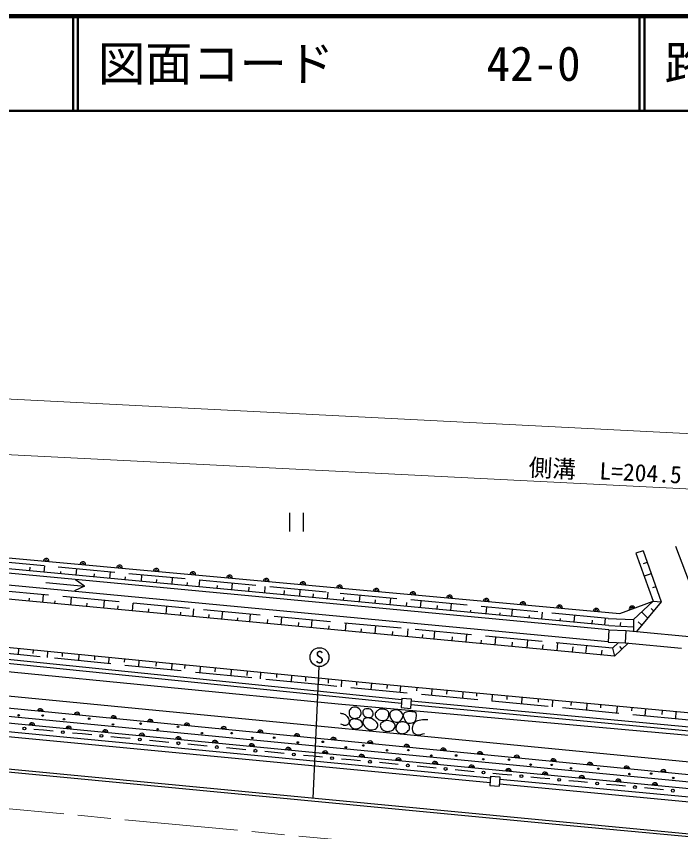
# Model space of a CAD drawing. Units: millimetres, scale not verified. Extents: x 40000 to 680000, y 20000 to 380000.
# Drawn here: x 111726 to 182099, y 293694 to 380000 of the extents above; entities that cross this region are included whole.
import ezdxf
from ezdxf.enums import TextEntityAlignment as Align

# ---------------------------------------------------------------- set-up
doc = ezdxf.new("R2010")
doc.units = ezdxf.units.MM
doc.header["$LTSCALE"] = 1000
doc.linetypes.add('CHAIN', pattern=[18.5, 12, -1.5, 3.5, -1.5])
doc.linetypes.add('DASHED', pattern=[7.5, 6, -1.5])
for name, color, linetype, lineweight in [('M-BGD', 7, 'Continuous', 25), ('M-BGD-EXST', 7, 'Continuous', 25), ('M-BMK', 2, 'CHAIN', 13), ('M-STR-HTXT', 7, 'Continuous', 13), ('M-TTL', 2, 'Continuous', 140), ('M-TTL-LINE', 7, 'Continuous', 50)]:
    doc.layers.add(name, color=color, linetype=linetype, lineweight=lineweight)
doc.layers.add('M-TTL-TXT', color=7, linetype='Continuous')
doc.styles.add('ＭＳ ゴシック', font='')
doc.styles.get('ＭＳ ゴシック').set_extended_font_data('MS Gothic')

msp = doc.modelspace()

# ---------------------------------------------------------------- linework, layer by layer
at = {"layer": 'M-BGD'}
for p, q in [((69570, 326425), (175649, 316802)), ((174498, 315516), (69480, 325414)), ((174474, 315068), (69440, 324967)), ((174422, 313779), (69324, 323684)), ((181553, 323919), (183276, 319355)), ((178108, 323417), (177348, 323166)), ((177348, 323166), (179171, 318089)), ((178108, 323417), (180047, 318014)), ((175076, 312278), (69191, 322197)), ((178545, 322198), (178108, 322054)), ((113152, 321680), (113118, 321301)), ((114717, 321828), (114655, 321156)), ((116422, 321244), (116399, 320992)), ((118110, 321512), (118048, 320836)), ((121655, 321182), (121593, 320502)), ((119982, 321002), (119951, 320657)), ((123252, 320687), (123221, 320349)), ((125000, 320871), (124937, 320187)), ((126570, 320397), (126537, 320036)), ((128248, 320569), (128185, 319881)), ((131117, 320302), (131054, 319611)), ((178975, 320999), (178216, 320749)), ((129815, 320058), (129785, 319730)), ((133012, 319767), (132981, 319429)), ((134578, 319980), (134514, 319284)), ((136354, 319573), (136312, 319115)), ((138067, 319656), (138003, 318956)), ((179472, 319614), (179100, 319492)), ((114589, 318774), (114513, 317951)), ((117544, 318497), (117469, 317674)), ((140106, 319208), (140065, 318761)), ((141771, 319311), (141707, 318607)), ((143178, 318872), (143142, 318471)), ((144712, 319037), (144647, 318329)), ((146381, 318484), (146352, 318169)), ((148107, 318722), (148042, 318010)), ((113100, 318429), (113069, 318087)), ((115812, 318138), (115784, 317832)), ((119203, 317896), (119168, 317515)), ((121037, 318170), (120962, 317347)), ((122473, 317606), (122436, 317209)), ((124061, 317886), (123986, 317064)), ((149747, 318241), (149711, 317852)), ((151356, 318419), (151290, 317703)), ((153041, 317951), (153003, 317542)), ((154574, 318120), (154508, 317400)), ((156310, 317636), (156273, 317234)), ((157796, 317820), (157730, 317096)), ((175649, 316802), (179171, 318089)), ((180047, 318014), (177409, 314868)), ((179171, 318089), (180047, 318014)), ((125742, 317267), (125709, 316903)), ((127637, 317551), (127562, 316729)), ((129109, 316928), (129077, 316587)), ((130483, 317285), (130408, 316462)), ((133553, 316997), (133478, 316175)), ((159837, 317159), (159813, 316900)), ((161528, 317473), (161461, 316745)), ((162934, 316867), (162910, 316608)), ((164235, 317221), (164168, 316490)), ((167433, 316924), (167366, 316188)), ((177954, 316949), (178602, 316291)), ((178968, 317324), (179238, 317049)), ((152554, 307650), (68652, 316197)), ((132136, 316685), (132101, 316304)), ((135139, 316346), (135109, 316022)), ((136487, 316722), (136412, 315900)), ((138336, 316153), (138297, 315723)), ((139821, 316410), (139746, 315587)), ((143017, 316110), (142942, 315288)), ((166053, 316573), (166030, 316314)), ((169326, 316264), (169302, 316006)), ((170837, 316607), (170769, 315868)), ((172731, 316086), (172694, 315686)), ((174090, 316304), (174022, 315561)), ((177098, 316146), (177113, 314895)), ((177606, 315916), (177974, 315542)), ((152520, 307251), (68616, 315799)), ((141605, 315838), (141567, 315417)), ((144826, 315499), (144791, 315115)), ((146619, 315773), (146544, 314951)), ((148241, 315184), (148206, 314795)), ((149774, 315477), (149699, 314655)), ((153195, 315157), (153120, 314334)), ((174474, 315068), (174406, 313770)), ((174474, 315068), (176272, 314973)), ((174498, 315516), (177107, 315392)), ((175709, 315844), (175669, 315406)), ((145818, 307187), (68522, 314743)), ((151584, 314869), (151548, 314482)), ((154768, 314582), (154732, 314183)), ((156011, 314893), (155936, 314071)), ((157880, 314312), (157842, 313892)), ((159410, 314575), (159335, 313752)), ((162499, 314285), (162424, 313463)), ((176272, 314973), (176203, 313675)), ((176272, 314973), (177409, 314868)), ((160956, 313973), (160922, 313603)), ((164250, 313755), (164208, 313296)), ((165871, 313969), (165796, 313147)), ((167481, 313474), (167437, 312993)), ((169042, 313672), (168967, 312850)), ((172105, 313385), (172029, 312563)), ((174406, 313770), (176203, 313675)), ((175076, 312278), (176542, 313644)), ((175608, 313295), (175856, 313005)), ((111966, 313080), (111929, 312425)), ((113505, 312928), (113485, 312569)), ((115015, 312780), (114978, 312122)), ((116600, 312624), (116579, 312246)), ((118337, 312453), (118301, 311792)), ((170662, 313264), (170610, 312696)), ((173730, 312893), (173685, 312408)), ((174882, 313125), (175076, 312278)), ((251476, 294404), (68291, 312171)), ((120018, 312287), (119995, 311877)), ((121537, 312138), (121500, 311474)), ((123176, 311976), (123158, 311646)), ((124694, 311827), (124656, 311161)), ((126530, 311646), (126505, 311207)), ((128215, 311480), (128178, 310811)), ((129573, 311347), (129553, 310976)), ((131218, 311185), (131181, 310513)), ((132785, 311031), (132762, 310607)), ((134492, 310862), (134455, 310187)), ((283686, 289238), (68098, 310019)), ((136182, 310696), (136155, 310214)), ((137598, 310557), (137561, 309879)), ((139293, 310390), (139272, 310007)), ((140883, 310233), (140845, 309553)), ((142367, 310087), (142342, 309637)), ((143731, 309953), (143693, 309270)), ((144767, 309851), (144743, 309429)), ((282943, 288626), (68032, 309290)), ((146169, 309713), (146131, 309035)), ((147764, 309545), (147744, 309199)), ((149332, 309399), (149295, 308732)), ((150998, 309244), (150976, 308852)), ((152405, 309113), (152367, 308437)), ((154136, 308952), (154116, 308598)), ((155741, 308803), (155703, 308118)), ((157324, 308656), (157302, 308252)), ((159033, 308497), (158994, 307803)), ((160482, 308362), (160464, 308044)), ((162130, 308209), (162091, 307506)), ((152569, 307826), (152484, 306830)), ((152569, 307826), (153565, 307742)), ((153565, 307742), (153481, 306746)), ((287270, 294879), (153547, 307527)), ((163695, 308064), (163673, 307675)), ((165262, 307918), (165223, 307206)), ((167018, 307755), (166998, 307398)), ((168522, 307615), (168482, 306894)), ((170482, 307432), (170461, 307052)), ((172164, 307276), (172123, 306545)), ((202366, 302166), (145818, 307187)), ((152484, 306830), (153481, 306746)), ((287233, 294481), (153513, 307128)), ((173619, 307141), (173600, 306798)), ((175353, 306980), (175311, 306240)), ((176920, 306834), (176901, 306498)), ((178354, 306700), (178312, 305952)), ((180134, 306535), (180110, 306105)), ((181575, 306401), (181533, 305644)), ((161943, 299361), (104365, 304869)), ((67571, 304155), (168493, 294533)), ((67598, 304454), (168521, 294832)), ((161900, 298863), (104322, 304371)), ((114619, 304428), (113600, 304526)), ((115639, 304330), (114619, 304428)), ((118697, 304035), (117678, 304133)), ((119717, 303936), (118697, 304035)), ((122775, 303641), (121756, 303740)), ((123795, 303543), (122775, 303641)), ((126853, 303248), (125834, 303347)), ((127873, 303150), (126853, 303248)), ((130931, 302855), (129912, 302953)), ((131950, 302757), (130931, 302855)), ((135009, 302462), (133989, 302560)), ((136028, 302363), (135009, 302462)), ((139087, 302068), (138067, 302167)), ((140106, 301970), (139087, 302068)), ((143165, 301675), (142145, 301773)), ((144167, 301579), (143165, 301675)), ((147175, 301292), (146173, 301388)), ((148178, 301196), (147175, 301292)), ((151186, 300909), (150183, 301005)), ((152189, 300813), (151186, 300909)), ((155197, 300526), (154194, 300622)), ((156199, 300430), (155197, 300526)), ((159207, 300143), (158205, 300239)), ((160210, 300047), (159207, 300143)), ((161962, 299588), (161877, 298592)), ((161962, 299588), (162958, 299504)), ((163218, 299760), (162215, 299856)), ((162958, 299504), (162874, 298507)), ((164220, 299665), (163218, 299760)), ((262820, 289356), (162891, 298714)), ((262844, 289855), (162934, 299212)), ((167228, 299377), (166226, 299473)), ((168231, 299282), (167228, 299377)), ((171239, 298994), (170236, 299090)), ((172242, 298899), (171239, 298994)), ((175250, 298611), (174247, 298707)), ((161877, 298592), (162874, 298507)), ((176252, 298516), (175250, 298611)), ((179260, 298228), (178258, 298324)), ((180263, 298133), (179260, 298228)), ((168493, 294533), (267182, 285267)), ((168521, 294832), (267210, 285566))]:
    msp.add_line(p, q, dxfattribs=at)
at = {"layer": 'M-BGD', "linetype": 'DASHED'}
for p, q in [((174422, 316274), (69535, 326031)), ((174882, 313125), (69265, 323020)), ((179171, 318089), (177098, 316146)), ((174422, 316274), (177098, 316146)), ((177409, 314868), (184886, 314176)), ((174882, 313125), (175511, 313712)), ((176203, 313675), (187514, 312628))]:
    msp.add_line(p, q, dxfattribs=at)
at = {"layer": 'M-BGD'}
for points in [[(286106, 296681), (149798, 309356), (68754, 317334)], [(284609, 290196), (222658, 295823), (68178, 310919)]]:
    msp.add_lwpolyline(points, dxfattribs=at)
at = {"layer": 'M-BGD', "linetype": 'DASHED'}
msp.add_lwpolyline([(287524, 295492), (144124, 309227), (68699, 316719)], dxfattribs=at)
at = {"layer": 'M-BGD'}
for centre, radius in [((111970, 306011), 80), ((114523, 305988), 80), ((116777, 305597), 80), ((119445, 305666), 80), ((112580, 304625), 150), ((121975, 305045), 80), ((124896, 305137), 80), ((128852, 304792), 80), ((116658, 304231), 150), ((120736, 303838), 150), ((126690, 304539), 80), ((131382, 304125), 80), ((134533, 304125), 80), ((124814, 303445), 150), ((128892, 303052), 150), ((136718, 303619), 80), ((139041, 303642), 80), ((141548, 303136), 80), ((144193, 303205), 80), ((132970, 302658), 150), ((137048, 302265), 150), ((146631, 302630), 80), ((148471, 302814), 80), ((151001, 302308), 80), ((153255, 302331), 80), ((141126, 301872), 150), ((145170, 301484), 150), ((149181, 301101), 150), ((155693, 301733), 80), ((158315, 301756), 80), ((161190, 301365), 80), ((163904, 301319), 80), ((153191, 300718), 150), ((157202, 300335), 150), ((166204, 300790), 80), ((168435, 300767), 80), ((170482, 300399), 80), ((173380, 300353), 80), ((161212, 299952), 150), ((165223, 299569), 150), ((176669, 299801), 80), ((178969, 299847), 80), ((169234, 299186), 150), ((173244, 298803), 150), ((181315, 299387), 80), ((177255, 298420), 150), ((181266, 298037), 150)]:
    msp.add_circle(centre, radius, dxfattribs=at)
for centre, radius, start, end in [((114889, 322314), 300, 354.81656, 174.81656), ((114889, 322314), 150, 354.81656, 174.81656), ((118773, 321962), 300, 354.81656, 174.81656), ((118773, 321962), 150, 354.81656, 174.81656), ((122657, 321610), 300, 354.81656, 174.81656), ((122657, 321610), 150, 354.81656, 174.81656), ((126541, 321257), 300, 354.81656, 174.81656), ((126541, 321257), 150, 354.81656, 174.81656), ((130425, 320905), 300, 354.81656, 174.81656), ((130425, 320905), 150, 354.81656, 174.81656), ((134309, 320553), 300, 354.81656, 174.81656), ((134309, 320553), 150, 354.81656, 174.81656), ((138194, 320200), 300, 354.81656, 174.81656), ((138194, 320200), 150, 354.81656, 174.81656), ((142078, 319848), 300, 354.81656, 174.81656), ((142078, 319848), 150, 354.81656, 174.81656), ((145962, 319496), 300, 354.81656, 174.81656), ((145962, 319496), 150, 354.81656, 174.81656), ((149846, 319143), 300, 354.81656, 174.81656), ((149846, 319143), 150, 354.81656, 174.81656), ((153730, 318791), 300, 354.81656, 174.81656), ((153730, 318791), 150, 354.81656, 174.81656), ((157614, 318439), 300, 354.81656, 174.81656), ((157614, 318439), 150, 354.81656, 174.81656), ((161498, 318086), 300, 354.81656, 174.81656), ((161498, 318086), 150, 354.81656, 174.81656), ((165382, 317734), 300, 354.81656, 174.81656), ((165382, 317734), 150, 354.81656, 174.81656), ((169266, 317382), 300, 354.81656, 174.81656), ((169266, 317382), 150, 354.81656, 174.81656), ((173150, 317029), 300, 354.81656, 174.81656), ((173150, 317029), 150, 354.81656, 174.81656), ((176955, 317280), 300, 20.07153, 200.07153), ((176955, 317280), 150, 20.07153, 200.07153), ((114270, 306415), 300, 354.41883, 174.41883), ((114270, 306415), 150, 354.41883, 174.41883), ((118151, 306035), 300, 354.41883, 174.41883), ((118151, 306035), 150, 354.41883, 174.41883), ((122033, 305656), 300, 354.41883, 174.41883), ((122033, 305656), 150, 354.41883, 174.41883), ((125914, 305277), 300, 354.41883, 174.41883), ((113374, 304931), 300, 354.50776, 174.50776), ((113374, 304931), 150, 354.50776, 174.50776), ((117256, 304557), 300, 354.50776, 174.50776), ((117256, 304557), 150, 354.50776, 174.50776), ((125914, 305277), 150, 354.41883, 174.41883), ((129796, 304897), 300, 354.41883, 174.41883), ((129796, 304897), 150, 354.41883, 174.41883), ((133677, 304518), 300, 354.41883, 174.41883), ((133677, 304518), 150, 354.41883, 174.41883), ((121138, 304184), 300, 354.50776, 174.50776), ((121138, 304184), 150, 354.50776, 174.50776), ((125020, 303811), 300, 354.50776, 174.50776), ((125020, 303811), 150, 354.50776, 174.50776), ((137559, 304139), 300, 354.41883, 174.41883), ((137559, 304139), 150, 354.41883, 174.41883), ((141440, 303759), 300, 354.41883, 174.41883), ((141440, 303759), 150, 354.41883, 174.41883), ((128903, 303437), 300, 354.50776, 174.50776), ((128903, 303437), 150, 354.50776, 174.50776), ((132785, 303064), 300, 354.50776, 174.50776), ((132785, 303064), 150, 354.50776, 174.50776), ((136667, 302691), 300, 354.50776, 174.50776), ((145322, 303380), 300, 354.41883, 174.41883), ((145322, 303380), 150, 354.41883, 174.41883), ((149203, 303001), 300, 354.41883, 174.41883), ((149203, 303001), 150, 354.41883, 174.41883), ((136667, 302691), 150, 354.50776, 174.50776), ((140549, 302318), 300, 354.50776, 174.50776), ((140549, 302318), 150, 354.50776, 174.50776), ((144431, 301944), 300, 354.50776, 174.50776), ((144431, 301944), 150, 354.50776, 174.50776), ((153085, 302622), 300, 354.41883, 174.41883), ((153085, 302622), 150, 354.41883, 174.41883), ((156966, 302242), 300, 354.41883, 174.41883), ((156966, 302242), 150, 354.41883, 174.41883), ((160848, 301863), 300, 354.41883, 174.41883), ((148313, 301571), 300, 354.50776, 174.50776), ((148313, 301571), 150, 354.50776, 174.50776), ((152195, 301198), 300, 354.50776, 174.50776), ((152195, 301198), 150, 354.50776, 174.50776), ((160848, 301863), 150, 354.41883, 174.41883), ((164729, 301484), 300, 354.41883, 174.41883), ((164729, 301484), 150, 354.41883, 174.41883), ((168611, 301104), 300, 354.41883, 174.41883), ((168611, 301104), 150, 354.41883, 174.41883), ((156077, 300825), 300, 354.50776, 174.50776), ((156077, 300825), 150, 354.50776, 174.50776), ((159959, 300451), 300, 354.50776, 174.50776), ((159959, 300451), 150, 354.50776, 174.50776), ((163841, 300078), 300, 354.50776, 174.50776), ((172492, 300725), 300, 354.41883, 174.41883), ((172492, 300725), 150, 354.41883, 174.41883), ((176374, 300346), 300, 354.41883, 174.41883), ((176374, 300346), 150, 354.41883, 174.41883), ((163841, 300078), 150, 354.50776, 174.50776), ((167724, 299705), 300, 354.50776, 174.50776), ((167724, 299705), 150, 354.50776, 174.50776), ((171606, 299331), 300, 354.50776, 174.50776), ((171606, 299331), 150, 354.50776, 174.50776), ((180255, 299967), 300, 354.41883, 174.41883), ((180255, 299967), 150, 354.41883, 174.41883), ((175488, 298958), 300, 354.50776, 174.50776), ((175488, 298958), 150, 354.50776, 174.50776), ((179370, 298585), 300, 354.50776, 174.50776), ((179370, 298585), 150, 354.50776, 174.50776)]:
    msp.add_arc(centre, radius, start, end, dxfattribs=at)
for points, knots in [([(146987, 306125), (146955, 306226), (146966, 306342), (146997, 306443), (147039, 306575), (147106, 306717), (147223, 306792), (147372, 306886), (147577, 306913), (147746, 306864), (147949, 306804), (148159, 306652), (148229, 306453), (148293, 306269), (148233, 306035), (148116, 305879), (148053, 305795), (147940, 305760), (147839, 305735), (147659, 305691), (147450, 305653), (147285, 305735), (147138, 305807), (147037, 305969), (146987, 306125)], [0, 0, 0, 0, 1, 1, 1, 2, 2, 2, 3, 3, 3, 4, 4, 4, 5, 5, 5, 6, 6, 6, 7, 7, 7, 8, 8, 8, 8]), ([(149532, 306238), (149552, 306119), (149499, 305979), (149409, 305899), (149282, 305788), (149083, 305763), (148916, 305786), (148777, 305806), (148638, 305885), (148547, 305991), (148463, 306088), (148399, 306224), (148413, 306350), (148427, 306468), (148504, 306592), (148608, 306648), (148780, 306741), (149017, 306731), (149193, 306648), (149353, 306572), (149502, 306412), (149532, 306238)], [0, 0, 0, 0, 1, 1, 1, 2, 2, 2, 3, 3, 3, 4, 4, 4, 5, 5, 5, 6, 6, 6, 7, 7, 7, 7]), ([(151173, 305920), (151129, 305767), (151023, 305620), (150886, 305540), (150758, 305465), (150592, 305459), (150445, 305478), (150261, 305502), (150065, 305565), (149932, 305694), (149815, 305806), (149717, 305973), (149727, 306135), (149735, 306271), (149844, 306389), (149942, 306484), (150021, 306561), (150122, 306622), (150229, 306648), (150399, 306690), (150586, 306679), (150753, 306628), (150895, 306584), (151054, 306519), (151132, 306392), (151215, 306257), (151217, 306071), (151173, 305920)], [0, 0, 0, 0, 1, 1, 1, 2, 2, 2, 3, 3, 3, 4, 4, 4, 5, 5, 5, 6, 6, 6, 7, 7, 7, 8, 8, 8, 9, 9, 9, 9]), ([(152692, 306012), (152715, 305839), (152594, 305667), (152487, 305530), (152410, 305431), (152309, 305338), (152189, 305304), (152027, 305258), (151837, 305279), (151686, 305355), (151559, 305420), (151471, 305550), (151399, 305673), (151334, 305785), (151277, 305913), (151276, 306043), (151275, 306147), (151305, 306258), (151368, 306340), (151452, 306448), (151584, 306525), (151717, 306556), (151911, 306600), (152138, 306590), (152312, 306494), (152491, 306395), (152665, 306215), (152692, 306012)], [0, 0, 0, 0, 1, 1, 1, 2, 2, 2, 3, 3, 3, 4, 4, 4, 5, 5, 5, 6, 6, 6, 7, 7, 7, 8, 8, 8, 9, 9, 9, 9]), ([(154087, 305786), (154067, 305627), (154034, 305451), (153923, 305335), (153844, 305251), (153718, 305223), (153605, 305201), (153450, 305172), (153271, 305136), (153133, 305212), (152945, 305314), (152850, 305545), (152774, 305745), (152729, 305864), (152674, 306007), (152723, 306125), (152770, 306240), (152904, 306307), (153020, 306350), (153210, 306421), (153424, 306407), (153626, 306392), (153765, 306381), (153943, 306404), (154036, 306299), (154150, 306171), (154109, 305957), (154087, 305786)], [0, 0, 0, 0, 1, 1, 1, 2, 2, 2, 3, 3, 3, 4, 4, 4, 5, 5, 5, 6, 6, 6, 7, 7, 7, 8, 8, 8, 9, 9, 9, 9]), ([(146043, 306258), (146214, 306200), (146407, 306186), (146556, 306084), (146706, 305980), (146842, 305834), (146905, 305663), (146969, 305490), (147014, 305265), (146915, 305109), (146841, 304991), (146675, 304941), (146536, 304935), (146380, 304927), (146242, 305037), (146094, 305088)], [0, 0, 0, 0, 1, 1, 1, 2, 2, 2, 3, 3, 3, 4, 4, 4, 5, 5, 5, 5]), ([(146987, 305191), (146985, 305317), (147070, 305445), (147172, 305519), (147307, 305618), (147497, 305637), (147664, 305622), (147870, 305603), (148092, 305532), (148239, 305386), (148339, 305287), (148433, 305134), (148403, 304996), (148376, 304868), (148228, 304796), (148116, 304729), (147973, 304645), (147809, 304571), (147644, 304575), (147512, 304579), (147376, 304634), (147274, 304719), (147133, 304837), (146990, 305007), (146987, 305191)], [0, 0, 0, 0, 1, 1, 1, 2, 2, 2, 3, 3, 3, 4, 4, 4, 5, 5, 5, 6, 6, 6, 7, 7, 7, 8, 8, 8, 8]), ([(148547, 304965), (148477, 305070), (148420, 305200), (148434, 305324), (148448, 305454), (148517, 305596), (148629, 305663), (148814, 305774), (149067, 305740), (149275, 305684), (149486, 305626), (149685, 305499), (149829, 305335), (149931, 305219), (150043, 305067), (150024, 304914), (150006, 304762), (149872, 304628), (149737, 304555), (149553, 304455), (149311, 304432), (149111, 304493), (148877, 304566), (148683, 304762), (148547, 304965)], [0, 0, 0, 0, 1, 1, 1, 2, 2, 2, 3, 3, 3, 4, 4, 4, 5, 5, 5, 6, 6, 6, 7, 7, 7, 8, 8, 8, 8]), ([(155329, 305530), (155076, 305523), (154818, 305559), (154569, 305509), (154339, 305463), (154081, 305416), (153913, 305253), (153756, 305100), (153670, 304866), (153656, 304647), (153646, 304495), (153686, 304327), (153779, 304206), (153881, 304076), (154047, 303988), (154210, 303960), (154463, 303916), (154717, 304049), (154970, 304093)], [0, 0, 0, 0, 1, 1, 1, 2, 2, 2, 3, 3, 3, 4, 4, 4, 5, 5, 5, 6, 6, 6, 6]), ([(151173, 304319), (151004, 304302), (150821, 304321), (150671, 304401), (150517, 304483), (150376, 304619), (150311, 304781), (150270, 304886), (150263, 305017), (150311, 305119), (150353, 305207), (150454, 305254), (150537, 305304), (150639, 305364), (150748, 305423), (150865, 305437), (151064, 305462), (151280, 305442), (151461, 305355), (151631, 305273), (151834, 305150), (151871, 304965), (151904, 304800), (151788, 304619), (151666, 304504), (151538, 304383), (151348, 304336), (151173, 304319)], [0, 0, 0, 0, 1, 1, 1, 2, 2, 2, 3, 3, 3, 4, 4, 4, 5, 5, 5, 6, 6, 6, 7, 7, 7, 8, 8, 8, 9, 9, 9, 9]), ([(153061, 304227), (152960, 304150), (152838, 304089), (152712, 304073), (152568, 304055), (152411, 304079), (152281, 304145), (152150, 304211), (152023, 304317), (151963, 304452), (151919, 304552), (151934, 304673), (151953, 304781), (151976, 304904), (152012, 305036), (152097, 305130), (152180, 305221), (152304, 305277), (152425, 305304), (152565, 305335), (152719, 305326), (152856, 305283), (153010, 305235), (153172, 305158), (153266, 305027), (153353, 304907), (153403, 304740), (153369, 304596), (153332, 304440), (153189, 304323), (153061, 304227)], [0, 0, 0, 0, 1, 1, 1, 2, 2, 2, 3, 3, 3, 4, 4, 4, 5, 5, 5, 6, 6, 6, 7, 7, 7, 8, 8, 8, 9, 9, 9, 10, 10, 10, 10])]:
    msp.add_open_spline(points, degree=3, knots=knots, dxfattribs=at)
at = {"layer": 'M-BGD-EXST'}
for p, q in [((140663, 327458), (140663, 325458)), ((142163, 325458), (142163, 327458)), ((118935, 319674), (117998, 320348)), ((114848, 320083), (118935, 319674)), ((118935, 319674), (117883, 319199)), ((143159, 297250), (143799, 311170))]:
    msp.add_line(p, q, dxfattribs=at)
msp.add_circle((143845, 312169), 1000, dxfattribs=at)
at = {"layer": 'M-BMK'}
msp.add_line((67965, 300155), (166644, 290890), dxfattribs=at)
at = {"layer": 'M-STR-HTXT'}
for p, q in [((70783, 341525), (379020, 325834)), ((277675, 325199), (70396, 335620))]:
    msp.add_line(p, q, dxfattribs=at)
at = {"layer": 'M-TTL'}
msp.add_line((680000, 380000), (40000, 380000), dxfattribs=at)
at = {"layer": 'M-TTL-LINE'}
for p, q in [((117750, 380000), (117750, 370000)), ((118250, 380000), (118250, 370000)), ((177750, 380000), (177750, 370000)), ((178250, 380000), (178250, 370000)), ((40000, 370000), (680000, 370000))]:
    msp.add_line(p, q, dxfattribs=at)

# ---------------------------------------------------------------- texts
at = {"layer": 'M-BGD-EXST', "style": 'ＭＳ ゴシック'}
msp.add_text('S', height=1320, dxfattribs=at).set_placement((143845, 312169), align=Align.MIDDLE_CENTER)
at = {"layer": 'M-STR-HTXT', "style": 'ＭＳ ゴシック'}
msp.add_text('側溝\u3000L=204.5', height=1833, rotation=357.122, dxfattribs=at).set_placement((174035, 330410), align=Align.BOTTOM_CENTER)
at = {"layer": 'M-TTL-TXT', "style": 'ＭＳ ゴシック'}
for s, p in [('路 線 名', (180380, 375000)), ('図面コード', (120380, 375000)), ('42-0', (161521, 375000))]:
    msp.add_text(s, height=3666, dxfattribs=at).set_placement(p, align=Align.MIDDLE_LEFT)

doc.saveas('drawing.dxf')
